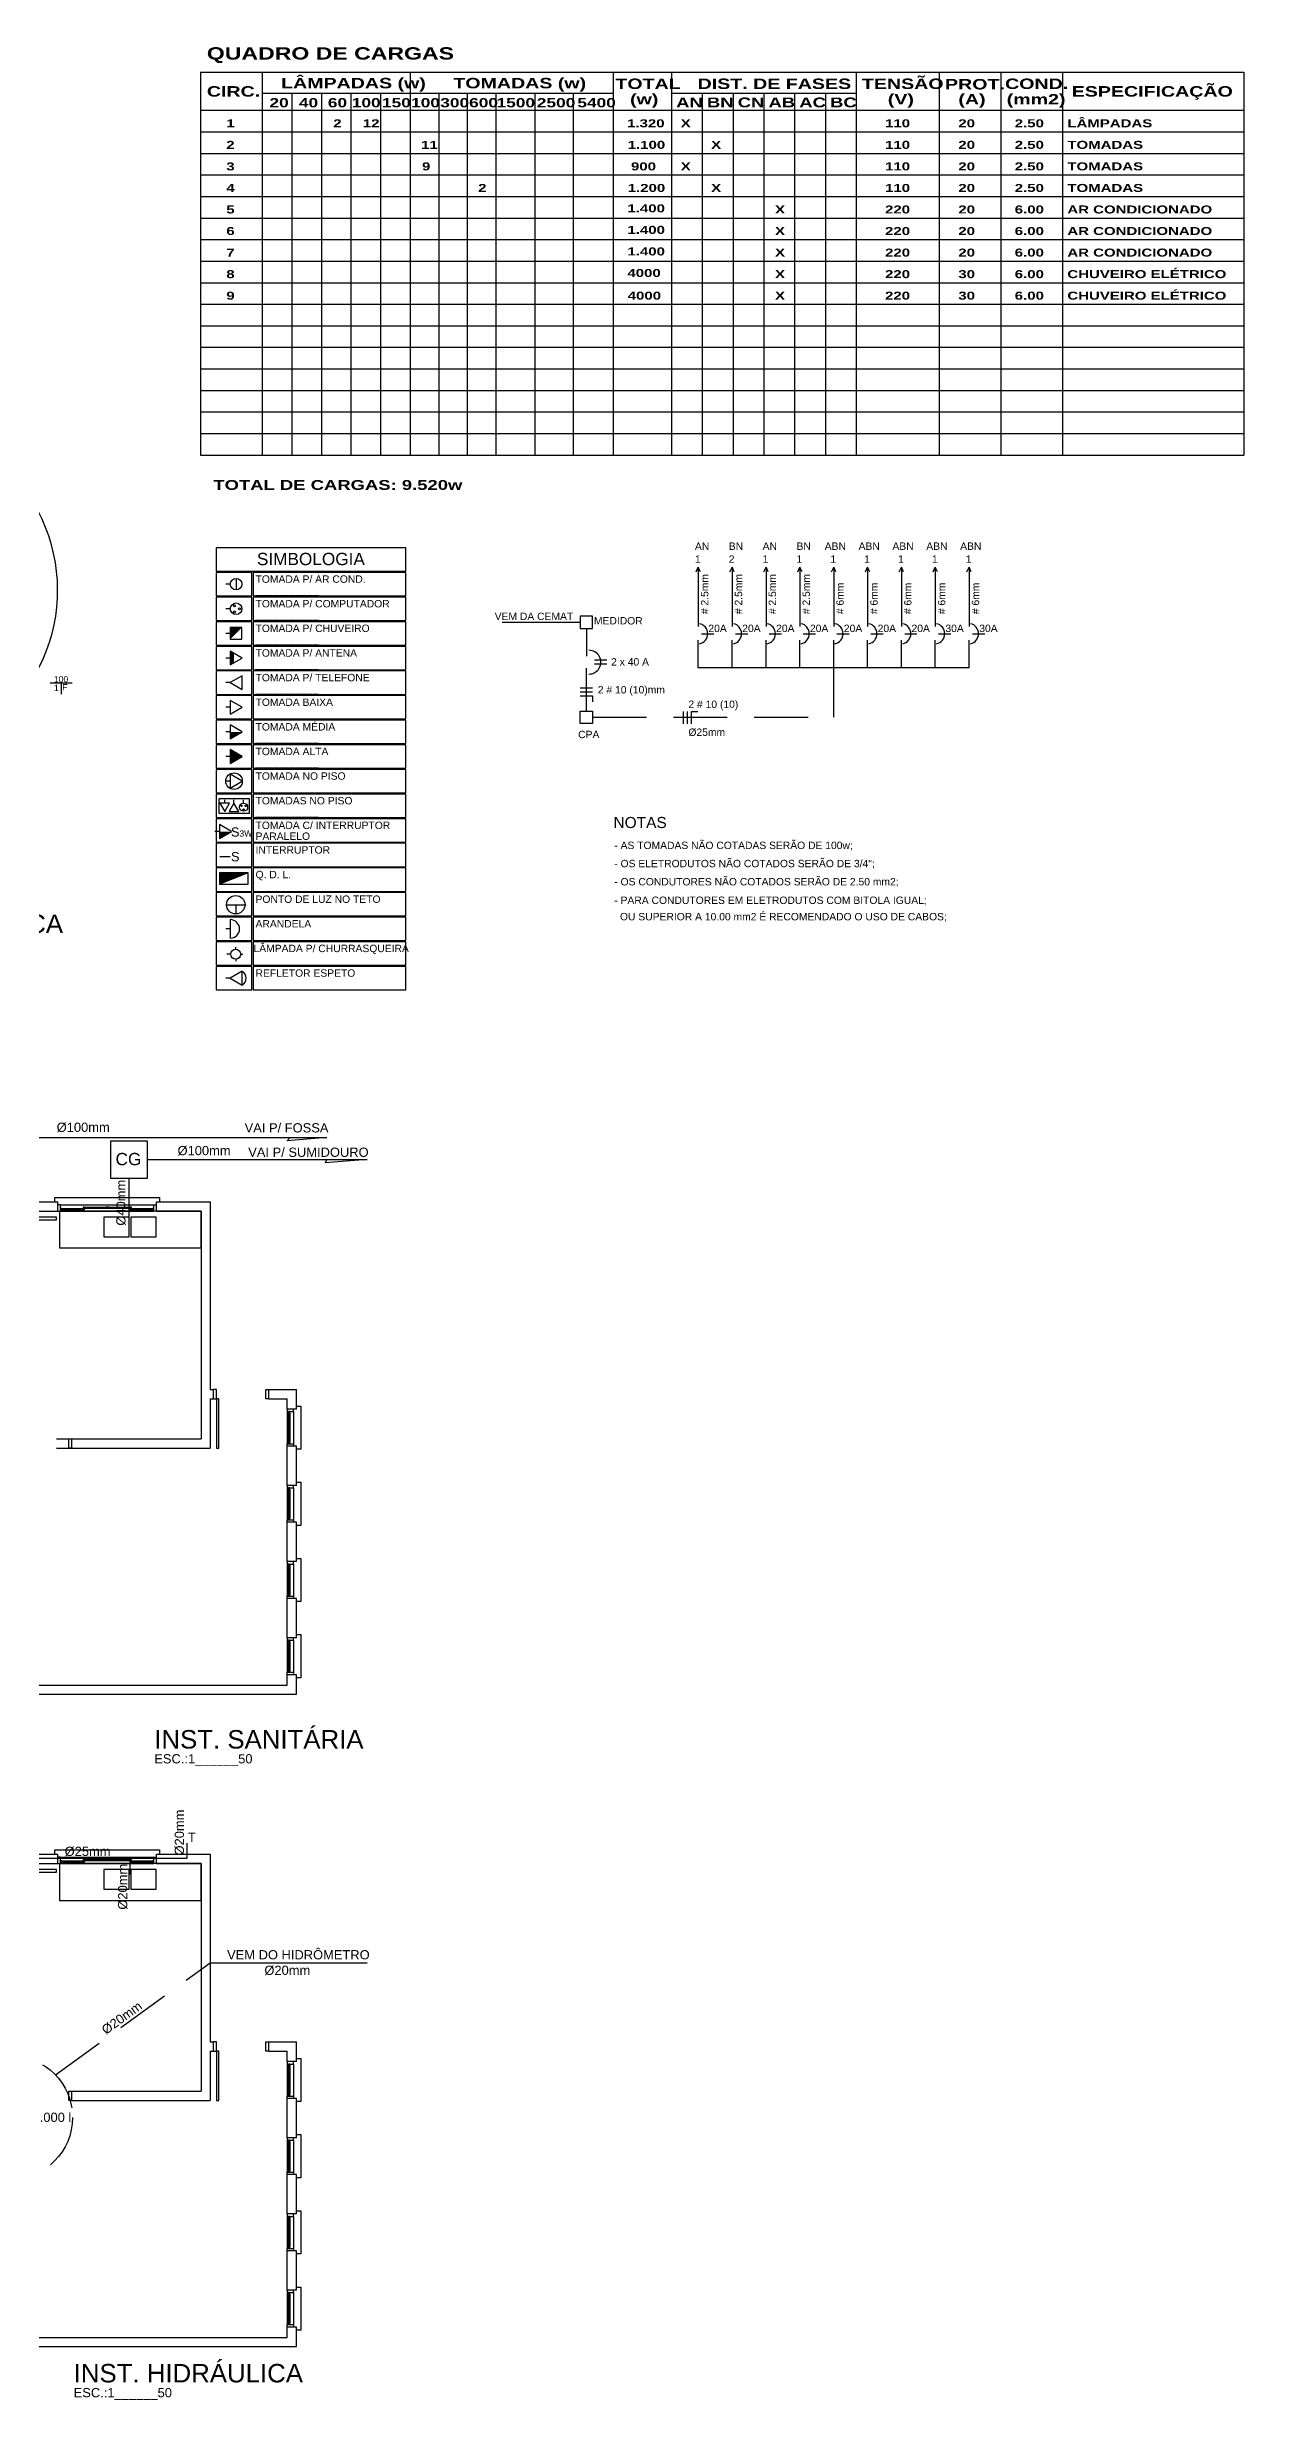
# Model space of a CAD drawing. Extents: x 2473.5 to 2536.7, y 2186.8 to 2225.
# Drawn here: x 2492.31 to 2511.75, y 2186.79 to 2225.01 of the extents above; entities that cross this region are included whole.
import ezdxf

# ---------------------------------------------------------------- set-up
doc = ezdxf.new("R2010")
doc.units = 0
doc.header["$LTSCALE"] = 7
doc.linetypes.add('HIDDEN2', pattern=[0.1875, 0.125, -0.0625])
doc.layers.get('0').update_dxf_attribs({"linetype": 'CONTINUOUS'})
for name, color, linetype in [('CIRC-3', 4, 'CONTINUOUS'), ('ELET', 3, 'CONTINUOUS'), ('ELET-T', 3, 'HIDDEN2'), ('EQUIP', 7, 'CONTINUOUS'), ('EQUIP_I', 13, 'CONTINUOUS'), ('FINO', 8, 'CONTINUOUS'), ('HIDRO', 3, 'CONTINUOUS'), ('HIDRO-PISO', 3, 'HIDDEN2'), ('LINVISTA', 13, 'CONTINUOUS'), ('REG60-100', 7, 'CONTINUOUS')]:
    doc.layers.add(name, color=color, linetype=linetype)
doc.styles.add('REGUA100', font='cityb___.ttf', dxfattribs={"width": 1.4})
doc.styles.add('STYLE5', font='arial.ttf')

# ---------------------------------------------------------------- blocks, each defined once
blk = doc.blocks.new('MCCUB2_2')
at = {"layer": 'EQUIP_I'}
for points in [[(-2, -10), (-43, -10), (-43, -42), (-2, -42)], [(42, -10), (1, -10), (1, -42), (42, -42)]]:
    blk.add_lwpolyline(points, close=True, dxfattribs=at)
blk = doc.blocks.new('EL_ECHUV')
at = {"color": 0, "linetype": 'ByBlock'}
for p, q in [((-1.25, 2.25), (-1.75, 2.25)), ((0, 3.5), (0, 4)), ((0, 1), (0, 0)), ((1.25, 2.25), (1.75, 2.25))]:
    blk.add_line(p, q, dxfattribs=at)
blk.add_circle((0, 2.25), 1.25, dxfattribs=at)
blk = doc.blocks.new('A$C2FAF707B')
at = {"layer": 'ELET', "linetype": 'ByBlock'}
blk.add_line((7.5, 11.2), (0, 11.2), dxfattribs=at)
blk.add_lwpolyline([(27, 0), (27, 22.5), (7.5, 11.2)], close=True, dxfattribs=at)
at = {"layer": 'ELET'}
blk.add_arc((19.6, 11.2), 13.5, 303.3953, 56.6047, dxfattribs=at)
blk = doc.blocks.new('EL_PTLPA')
at = {"color": 0, "linetype": 'ByBlock'}
for p, q in [((-3, 1.5), (3, 1.5)), ((0, 1.5), (0, 0))]:
    blk.add_line(p, q, dxfattribs=at)
blk.add_arc((0, 1.5), 3, 0, 180, dxfattribs=at)
blk = doc.blocks.new('A$C23A16236')
at = {"layer": 'ELET'}
for p, q in [((0, 15), (30, 15)), ((15, 15), (15, 0))]:
    blk.add_line(p, q, dxfattribs=at)
blk.add_circle((15, 15), 15, dxfattribs=at)
blk = doc.blocks.new('A$C2C255BD0')
at = {"layer": 'ELET'}
blk.add_hatch(color=256, dxfattribs=at).paths.add_polyline_path([(46.5, 18.2), (0, 18.2), (0, 0)])
blk.add_line((46.5, 18.2), (0, 0), dxfattribs=at)
blk.add_lwpolyline([(0, 0), (46.5, 0), (46.5, 18.2), (0, 18.2)], close=True, dxfattribs=at)
blk = doc.blocks.new('EL_TOM1')
at = {"color": 0, "linetype": 'ByBlock'}
blk.add_line((0, 1.5), (0, 0), dxfattribs=at)
blk.add_lwpolyline([(-2.25, 1.5), (2.25, 1.5), (0, 5.4)], close=True, dxfattribs=at)
blk = doc.blocks.new('A$C3D2D6094')
at = {"layer": 'ELET', "linetype": 'ByBlock'}
blk.add_line((7.5, 9.4), (0, 9.4), dxfattribs=at)
for centre, radius in [((16.9, 9.4), 9.38), ((14.1, 14.2), 1.55), ((14.1, 4.5), 1.55), ((22.5, 9.4), 1.55)]:
    blk.add_circle(centre, radius, dxfattribs=at)
blk = doc.blocks.new('EL_ETEL')
at = {"color": 0, "linetype": 'ByBlock'}
blk.add_line((0, 1.5), (0, 0), dxfattribs=at)
blk.add_lwpolyline([(2.25, 5.4), (-2.25, 5.4), (0, 1.5)], close=True, dxfattribs=at)
blk = doc.blocks.new('A$C72513A25')
at = {"layer": 'ELET'}
blk.add_lwpolyline([(0, 23.3), (0, 0), (49.6, 0), (49.6, 23.3)], close=True, dxfattribs=at)
for name, p, xscale, yscale, zscale, rotation in [('EL_TOM1', (9.3, 21.6), 3.5, 3.5, 3.5, 180), ('EL_ETEL', (24.4, 21.6), 3.5, 3.5, 3.5, 180), ('A$C3D2D6094', (33.5, 21.6), 0.7, 0.7, 0.7, 270)]:
    blk.add_blockref(name, p, dxfattribs=dict(at, xscale=xscale, yscale=yscale, zscale=zscale, rotation=rotation))
blk = doc.blocks.new('EL_TOM3')
at = {"color": 0, "linetype": 'ByBlock'}
blk.add_line((0, 1.5), (0, 0), dxfattribs=at)
blk.add_lwpolyline([(-2.25, 1.5), (2.25, 1.5), (0, 5.4)], close=True, dxfattribs=at)
blk.add_solid([(0, 5.4), (-2.25, 1.5), (2.25, 1.5)], dxfattribs=at)
blk = doc.blocks.new('EL_ETV')
at = {"color": 0, "linetype": 'ByBlock'}
blk.add_line((0, 1.5), (0, 0), dxfattribs=at)
blk.add_lwpolyline([(-2.25, 1.5), (2.25, 1.5), (0, 5.4)], close=True, dxfattribs=at)
blk.add_solid([(-2.25, 1.5), (-1.55, 2.71), (2.25, 1.5), (1.55, 2.71)], dxfattribs=at)
blk = doc.blocks.new('EL_EPORT')
at = {"color": 0, "linetype": 'ByBlock'}
for p, q in [((1.25, 3.5), (-1.25, 3.5)), ((-1.25, 3.5), (-1.25, 1)), ((-1.25, 1), (1.25, 1)), ((0, 1), (0, 0)), ((1.25, 1), (1.25, 3.5))]:
    blk.add_line(p, q, dxfattribs=at)
blk.add_solid([(-1.25, 3.5), (-1.25, 1), (1.25, 1)], dxfattribs=at)
blk = doc.blocks.new('EL_INT2S')
at = {"color": 0, "linetype": 'ByBlock'}
for p, q in [((-1.25, 2.25), (1.25, 2.25)), ((0, 1), (0, 0))]:
    blk.add_line(p, q, dxfattribs=at)
blk.add_circle((0, 2.25), 1.25, dxfattribs=at)
blk = doc.blocks.new('EL_TOM2')
at = {"color": 0, "linetype": 'ByBlock'}
blk.add_line((0, 1.5), (0, 0), dxfattribs=at)
blk.add_lwpolyline([(-2.25, 1.5), (2.25, 1.5), (0, 5.4)], close=True, dxfattribs=at)
blk.add_solid([(0, 5.4), (0, 1.5), (2.25, 1.5)], dxfattribs=at)
blk = doc.blocks.new('A$C263B484D')
at = {"layer": 'ELET'}
blk.add_circle((13.5, 13.5), 13.5, dxfattribs=at)
at = {"layer": 'ELET', "xscale": 5, "yscale": 5, "zscale": 5, "rotation": 270}
blk.add_blockref('EL_TOM1', (0, 13.5), dxfattribs=at)

msp = doc.modelspace()

# ---------------------------------------------------------------- linework, layer by layer
at = {"layer": 'CIRC-3'}
for p, q in [((2502.93877, 2215.48042), (2503.13877, 2215.48042)), ((2503.48877, 2215.48042), (2503.68877, 2215.48042)), ((2504.03877, 2215.48042), (2504.23877, 2215.48042)), ((2504.58877, 2215.48042), (2504.78877, 2215.48042)), ((2505.13877, 2215.48042), (2505.33877, 2215.48042)), ((2505.68877, 2215.48042), (2505.88877, 2215.48042)), ((2506.23877, 2215.48042), (2506.43877, 2215.48042)), ((2506.78877, 2215.48042), (2506.98877, 2215.48042)), ((2507.33877, 2215.48042), (2507.53877, 2215.48042)), ((2501.20049, 2215.05741), (2501.40049, 2215.05741)), ((2501.20049, 2214.99165), (2501.40049, 2214.99165)), ((2500.96822, 2214.60343), (2501.16822, 2214.60343)), ((2500.96822, 2214.53768), (2501.16822, 2214.53768)), ((2502.6449, 2214.01965), (2502.6449, 2214.21965)), ((2502.71066, 2214.01965), (2502.71066, 2214.21965))]:
    msp.add_line(p, q, dxfattribs=at)
for points in [[(2500.96822, 2214.47192), (2501.16822, 2214.47192), (2501.16822, 2214.37192)], [(2502.77642, 2214.01965), (2502.77642, 2214.21965), (2502.87642, 2214.21965)]]:
    msp.add_lwpolyline(points, dxfattribs=at)
at = {"layer": 'ELET'}
for p, q in [((2502.88603, 2216.56095), (2502.88603, 2215.59992)), ((2503.43603, 2216.56095), (2503.43603, 2215.59992)), ((2503.98603, 2216.56095), (2503.98603, 2215.59992)), ((2504.53603, 2216.56095), (2504.53603, 2215.59992)), ((2505.08603, 2216.56095), (2505.08603, 2215.59992)), ((2505.63603, 2216.56095), (2505.63603, 2215.59992)), ((2506.18603, 2216.56095), (2506.18603, 2215.59992)), ((2506.73603, 2216.56095), (2506.73603, 2215.59992)), ((2507.28603, 2216.56095), (2507.28603, 2215.59992)), ((2500.96822, 2215.66565), (2499.70001, 2215.66565)), ((2501.06822, 2215.56565), (2501.06822, 2215.11565)), ((2502.88603, 2214.92807), (2502.88603, 2215.37807)), ((2503.43603, 2214.92807), (2503.43603, 2215.37807)), ((2503.98603, 2214.92807), (2503.98603, 2215.37807)), ((2504.53603, 2214.92807), (2504.53603, 2215.37807)), ((2505.08603, 2214.92807), (2505.08603, 2215.37807)), ((2505.63603, 2214.92807), (2505.63603, 2215.37807)), ((2506.18603, 2214.92807), (2506.18603, 2215.37807)), ((2506.73603, 2214.92807), (2506.73603, 2215.37807)), ((2507.28603, 2214.92807), (2507.28603, 2215.37807)), ((2492.35475, 2214.68069), (2492.71475, 2214.68069)), ((2492.53475, 2214.68069), (2492.53475, 2214.50069)), ((2501.06822, 2214.2249), (2501.06822, 2214.92083)), ((2507.28603, 2214.92807), (2502.88603, 2214.92807)), ((2495.2796, 2211.85738), (2495.11104, 2211.85738))]:
    msp.add_line(p, q, dxfattribs=at)
for points in [[(2502.85087, 2216.48512), (2502.88603, 2216.56095)], [(2502.92119, 2216.48512), (2502.88603, 2216.56095)], [(2503.40087, 2216.48512), (2503.43603, 2216.56095)], [(2503.47119, 2216.48512), (2503.43603, 2216.56095)], [(2503.95087, 2216.48512), (2503.98603, 2216.56095)], [(2504.02119, 2216.48512), (2503.98603, 2216.56095)], [(2504.50087, 2216.48512), (2504.53603, 2216.56095)], [(2504.57119, 2216.48512), (2504.53603, 2216.56095)], [(2505.05087, 2216.48512), (2505.08603, 2216.56095)], [(2505.12119, 2216.48512), (2505.08603, 2216.56095)], [(2505.60087, 2216.48512), (2505.63603, 2216.56095)], [(2505.67119, 2216.48512), (2505.63603, 2216.56095)], [(2506.15087, 2216.48512), (2506.18603, 2216.56095)], [(2506.22119, 2216.48512), (2506.18603, 2216.56095)], [(2506.70087, 2216.48512), (2506.73603, 2216.56095)], [(2506.77119, 2216.48512), (2506.73603, 2216.56095)], [(2507.25087, 2216.48512), (2507.28603, 2216.56095)], [(2507.32119, 2216.48512), (2507.28603, 2216.56095)]]:
    msp.add_lwpolyline(points, dxfattribs=at)
for points in [[(2500.96822, 2215.56565), (2501.16822, 2215.56565), (2501.16822, 2215.76565), (2500.96822, 2215.76565)], [(2500.96822, 2214.2249), (2501.16822, 2214.2249), (2501.16822, 2214.0249), (2500.96822, 2214.0249)]]:
    msp.add_lwpolyline(points, close=True, dxfattribs=at)
for centre, radius, start, end in [((2489.7124, 2216.18753), 2.76626, 327.047699, 63.96542), ((2502.87152, 2215.48042), 0.16725, 282.080175, 77.919825), ((2503.42152, 2215.48042), 0.16725, 282.080175, 77.919825), ((2503.97152, 2215.48042), 0.16725, 282.080175, 77.919825), ((2504.52152, 2215.48042), 0.16725, 282.080175, 77.919825), ((2505.07152, 2215.48042), 0.16725, 282.080175, 77.919825), ((2505.62152, 2215.48042), 0.16725, 282.080175, 77.919825), ((2506.17152, 2215.48042), 0.16725, 282.080175, 77.919825), ((2506.72152, 2215.48042), 0.16725, 282.080175, 77.919825), ((2507.27152, 2215.48042), 0.16725, 282.080175, 77.919825), ((2501.11085, 2215.01824), 0.19275, 269.666397, 90.333603)]:
    msp.add_arc(centre, radius, start, end, dxfattribs=at)
at = {"layer": 'ELET-T'}
for p, q in [((2505.08603, 2214.1249), (2505.08603, 2214.92807)), ((2501.16822, 2214.1249), (2505.08603, 2214.1249))]:
    msp.add_line(p, q, dxfattribs=at)
at = {"layer": 'EQUIP'}
for points in [[(2492.50894, 2205.50221), (2494.80894, 2205.50221), (2494.80894, 2206.10221), (2492.50894, 2206.10221)], [(2492.50894, 2194.90506), (2494.80894, 2194.90506), (2494.80894, 2195.50506), (2492.50894, 2195.50506)]]:
    msp.add_lwpolyline(points, close=True, dxfattribs=at)
at = {"layer": 'FINO'}
for p, q in [((2491.60894, 2206.25221), (2492.48394, 2206.25221)), ((2492.48394, 2206.10221), (2492.48394, 2206.25221)), ((2492.52394, 2206.20221), (2494.04394, 2206.20221)), ((2492.91644, 2206.16721), (2493.25894, 2206.16721)), ((2493.30894, 2206.16721), (2493.65144, 2206.16721)), ((2494.08394, 2206.25221), (2494.95894, 2206.25221)), ((2494.08394, 2206.10221), (2494.08394, 2206.25221)), ((2494.95894, 2206.25221), (2494.95894, 2203.20221)), ((2491.75894, 2206.10221), (2492.48394, 2206.10221)), ((2492.52394, 2206.10221), (2494.04394, 2206.10221)), ((2492.54894, 2206.14221), (2492.89144, 2206.14221)), ((2492.54894, 2206.12221), (2492.89144, 2206.12221)), ((2492.91644, 2206.14721), (2493.25894, 2206.14721)), ((2493.30894, 2206.14721), (2493.65144, 2206.14721)), ((2493.67644, 2206.14221), (2494.01894, 2206.14221)), ((2493.67644, 2206.12221), (2494.01894, 2206.12221)), ((2494.08394, 2206.10221), (2494.80894, 2206.10221)), ((2494.80894, 2206.10221), (2494.80894, 2202.40221)), ((2494.95894, 2203.20221), (2495.00894, 2203.20221)), ((2495.00894, 2203.05221), (2495.00894, 2203.20221)), ((2495.90894, 2203.20221), (2496.35894, 2203.20221)), ((2495.90894, 2203.05221), (2495.90894, 2203.20221)), ((2496.35894, 2202.88346), (2496.35894, 2203.20221)), ((2494.95894, 2203.05221), (2495.00894, 2203.05221)), ((2494.95894, 2203.05221), (2494.95894, 2202.25221)), ((2495.90894, 2203.05221), (2496.20894, 2203.05221)), ((2496.20894, 2202.88346), (2496.20894, 2203.05221)), ((2496.35894, 2202.88346), (2496.20894, 2202.88346)), ((2496.20894, 2202.84346), (2496.20894, 2202.32346)), ((2496.22894, 2202.81846), (2496.22894, 2202.34846)), ((2496.22894, 2202.81846), (2496.22894, 2202.34846)), ((2496.24894, 2202.81846), (2496.24894, 2202.34846)), ((2496.24894, 2202.81846), (2496.24894, 2202.34846)), ((2496.30894, 2202.84346), (2496.30894, 2202.32346)), ((2492.45894, 2202.40221), (2494.80894, 2202.40221)), ((2492.70894, 2202.25221), (2492.70894, 2202.40221)), ((2492.45894, 2202.25221), (2494.95894, 2202.25221)), ((2496.20894, 2201.64596), (2496.20894, 2202.28346)), ((2496.35894, 2202.28346), (2496.20894, 2202.28346)), ((2496.35894, 2201.64596), (2496.35894, 2202.28346)), ((2496.35894, 2201.64596), (2496.20894, 2201.64596)), ((2496.20894, 2201.60596), (2496.20894, 2201.08596)), ((2496.22894, 2201.58096), (2496.22894, 2201.11096)), ((2496.22894, 2201.58096), (2496.22894, 2201.11096)), ((2496.24894, 2201.58096), (2496.24894, 2201.11096)), ((2496.24894, 2201.58096), (2496.24894, 2201.11096)), ((2496.30894, 2201.60596), (2496.30894, 2201.08596)), ((2496.20894, 2200.40846), (2496.20894, 2201.04596)), ((2496.35894, 2201.04596), (2496.20894, 2201.04596)), ((2496.35894, 2200.40846), (2496.35894, 2201.04596)), ((2496.35894, 2200.40846), (2496.20894, 2200.40846)), ((2496.20894, 2200.36846), (2496.20894, 2199.84846)), ((2496.22894, 2200.34346), (2496.22894, 2199.87346)), ((2496.22894, 2200.34346), (2496.22894, 2199.87346)), ((2496.24894, 2200.34346), (2496.24894, 2199.87346)), ((2496.24894, 2200.34346), (2496.24894, 2199.87346)), ((2496.30894, 2200.36846), (2496.30894, 2199.84846)), ((2496.20894, 2199.17096), (2496.20894, 2199.80846)), ((2496.35894, 2199.80846), (2496.20894, 2199.80846)), ((2496.35894, 2199.17096), (2496.35894, 2199.80846)), ((2496.35894, 2199.17096), (2496.20894, 2199.17096)), ((2496.20894, 2199.13096), (2496.20894, 2198.61096)), ((2496.22894, 2199.10596), (2496.22894, 2198.63596)), ((2496.22894, 2199.10596), (2496.22894, 2198.63596)), ((2496.24894, 2199.10596), (2496.24894, 2198.63596)), ((2496.24894, 2199.10596), (2496.24894, 2198.63596)), ((2496.30894, 2199.13096), (2496.30894, 2198.61096)), ((2496.20894, 2198.40221), (2496.20894, 2198.57096)), ((2496.35894, 2198.57096), (2496.20894, 2198.57096)), ((2496.35894, 2198.25221), (2496.35894, 2198.57096)), ((2490.90894, 2198.25221), (2496.35894, 2198.25221)), ((2491.75894, 2198.40221), (2496.20894, 2198.40221)), ((2491.60894, 2195.65506), (2492.48394, 2195.65506)), ((2491.75894, 2195.50506), (2492.48394, 2195.50506)), ((2492.48394, 2195.50506), (2492.48394, 2195.65506)), ((2492.52394, 2195.60506), (2494.04394, 2195.60506)), ((2492.52394, 2195.50506), (2494.04394, 2195.50506)), ((2492.54894, 2195.54506), (2492.89144, 2195.54506)), ((2492.54894, 2195.52506), (2492.89144, 2195.52506)), ((2492.91644, 2195.57006), (2493.25894, 2195.57006)), ((2492.91644, 2195.55006), (2493.25894, 2195.55006)), ((2493.30894, 2195.57006), (2493.65144, 2195.57006)), ((2493.30894, 2195.55006), (2493.65144, 2195.55006)), ((2493.67644, 2195.54506), (2494.01894, 2195.54506)), ((2493.67644, 2195.52506), (2494.01894, 2195.52506)), ((2494.08394, 2195.50506), (2494.08394, 2195.65506)), ((2494.08394, 2195.65506), (2494.95894, 2195.65506)), ((2494.08394, 2195.50506), (2494.80894, 2195.50506)), ((2494.80894, 2195.50506), (2494.80894, 2191.80506)), ((2494.95894, 2195.65506), (2494.95894, 2192.60506)), ((2494.95894, 2192.60506), (2495.00894, 2192.60506)), ((2494.95894, 2192.45506), (2494.95894, 2191.65506)), ((2494.95894, 2192.45506), (2495.00894, 2192.45506)), ((2495.00894, 2192.45506), (2495.00894, 2192.60506)), ((2495.90894, 2192.45506), (2495.90894, 2192.60506)), ((2495.90894, 2192.60506), (2496.35894, 2192.60506)), ((2495.90894, 2192.45506), (2496.20894, 2192.45506)), ((2496.20894, 2192.28631), (2496.20894, 2192.45506)), ((2496.35894, 2192.28631), (2496.35894, 2192.60506)), ((2496.35894, 2192.28631), (2496.20894, 2192.28631)), ((2496.20894, 2192.24631), (2496.20894, 2191.72631)), ((2496.22894, 2192.22131), (2496.22894, 2191.75131)), ((2496.22894, 2192.22131), (2496.22894, 2191.75131)), ((2496.24894, 2192.22131), (2496.24894, 2191.75131)), ((2496.24894, 2192.22131), (2496.24894, 2191.75131)), ((2496.30894, 2192.24631), (2496.30894, 2191.72631)), ((2492.70894, 2191.65506), (2492.70894, 2191.80506)), ((2492.70894, 2191.80506), (2494.80894, 2191.80506)), ((2492.70894, 2191.65506), (2494.95894, 2191.65506)), ((2496.35894, 2191.68631), (2496.20894, 2191.68631)), ((2496.20894, 2191.04881), (2496.20894, 2191.68631)), ((2496.35894, 2191.04881), (2496.35894, 2191.68631)), ((2496.35894, 2191.04881), (2496.20894, 2191.04881)), ((2496.20894, 2191.00881), (2496.20894, 2190.48881)), ((2496.22894, 2190.98381), (2496.22894, 2190.51381)), ((2496.22894, 2190.98381), (2496.22894, 2190.51381)), ((2496.24894, 2190.98381), (2496.24894, 2190.51381)), ((2496.24894, 2190.98381), (2496.24894, 2190.51381)), ((2496.30894, 2191.00881), (2496.30894, 2190.48881)), ((2496.35894, 2190.44881), (2496.20894, 2190.44881)), ((2496.20894, 2189.81131), (2496.20894, 2190.44881)), ((2496.35894, 2189.81131), (2496.35894, 2190.44881)), ((2496.35894, 2189.81131), (2496.20894, 2189.81131)), ((2496.20894, 2189.77131), (2496.20894, 2189.25131)), ((2496.22894, 2189.74631), (2496.22894, 2189.27631)), ((2496.22894, 2189.74631), (2496.22894, 2189.27631)), ((2496.24894, 2189.74631), (2496.24894, 2189.27631)), ((2496.24894, 2189.74631), (2496.24894, 2189.27631)), ((2496.30894, 2189.77131), (2496.30894, 2189.25131)), ((2496.35894, 2189.21131), (2496.20894, 2189.21131)), ((2496.20894, 2188.57381), (2496.20894, 2189.21131)), ((2496.35894, 2188.57381), (2496.35894, 2189.21131)), ((2496.35894, 2188.57381), (2496.20894, 2188.57381)), ((2496.20894, 2188.53381), (2496.20894, 2188.01381)), ((2496.22894, 2188.50881), (2496.22894, 2188.03881)), ((2496.22894, 2188.50881), (2496.22894, 2188.03881)), ((2496.24894, 2188.50881), (2496.24894, 2188.03881)), ((2496.24894, 2188.50881), (2496.24894, 2188.03881)), ((2496.30894, 2188.53381), (2496.30894, 2188.01381)), ((2496.35894, 2187.97381), (2496.20894, 2187.97381)), ((2496.20894, 2187.80506), (2496.20894, 2187.97381)), ((2496.35894, 2187.65506), (2496.35894, 2187.97381)), ((2490.90894, 2187.65506), (2496.35894, 2187.65506)), ((2491.75894, 2187.80506), (2496.20894, 2187.80506))]:
    msp.add_line(p, q, dxfattribs=at)
for points in [[(2492.43394, 2206.25221), (2492.43394, 2206.32221), (2494.13394, 2206.32221), (2494.13394, 2206.25221)], [(2492.48394, 2206.10221), (2492.52394, 2206.10221), (2492.52394, 2206.20221), (2492.48394, 2206.20221)], [(2494.08394, 2206.10221), (2494.04394, 2206.10221), (2494.04394, 2206.20221), (2494.08394, 2206.20221)], [(2495.00894, 2203.05221), (2495.05894, 2203.05221), (2495.05894, 2203.20221), (2495.00894, 2203.20221)], [(2495.90894, 2203.05221), (2495.85894, 2203.05221), (2495.85894, 2203.20221), (2495.90894, 2203.20221)], [(2496.20894, 2202.88346), (2496.20894, 2202.84346), (2496.30894, 2202.84346), (2496.30894, 2202.88346)], [(2496.35894, 2202.93346), (2496.42894, 2202.93346), (2496.42894, 2202.23346), (2496.35894, 2202.23346)], [(2492.70894, 2202.25221), (2492.65894, 2202.25221), (2492.65894, 2202.40221), (2492.70894, 2202.40221)], [(2496.20894, 2202.28346), (2496.20894, 2202.32346), (2496.30894, 2202.32346), (2496.30894, 2202.28346)], [(2496.20894, 2201.64596), (2496.20894, 2201.60596), (2496.30894, 2201.60596), (2496.30894, 2201.64596)], [(2496.35894, 2201.69596), (2496.42894, 2201.69596), (2496.42894, 2200.99596), (2496.35894, 2200.99596)], [(2496.20894, 2201.04596), (2496.20894, 2201.08596), (2496.30894, 2201.08596), (2496.30894, 2201.04596)], [(2496.35894, 2200.45846), (2496.42894, 2200.45846), (2496.42894, 2199.75846), (2496.35894, 2199.75846)], [(2496.20894, 2200.40846), (2496.20894, 2200.36846), (2496.30894, 2200.36846), (2496.30894, 2200.40846)], [(2496.20894, 2199.80846), (2496.20894, 2199.84846), (2496.30894, 2199.84846), (2496.30894, 2199.80846)], [(2496.20894, 2199.17096), (2496.20894, 2199.13096), (2496.30894, 2199.13096), (2496.30894, 2199.17096)], [(2496.35894, 2199.22096), (2496.42894, 2199.22096), (2496.42894, 2198.52096), (2496.35894, 2198.52096)], [(2496.20894, 2198.57096), (2496.20894, 2198.61096), (2496.30894, 2198.61096), (2496.30894, 2198.57096)], [(2492.43394, 2195.65506), (2492.43394, 2195.72506), (2494.13394, 2195.72506), (2494.13394, 2195.65506)], [(2492.48394, 2195.50506), (2492.52394, 2195.50506), (2492.52394, 2195.60506), (2492.48394, 2195.60506)], [(2494.08394, 2195.50506), (2494.04394, 2195.50506), (2494.04394, 2195.60506), (2494.08394, 2195.60506)], [(2495.00894, 2192.45506), (2495.05894, 2192.45506), (2495.05894, 2192.60506), (2495.00894, 2192.60506)], [(2495.90894, 2192.45506), (2495.85894, 2192.45506), (2495.85894, 2192.60506), (2495.90894, 2192.60506)], [(2496.20894, 2192.28631), (2496.20894, 2192.24631), (2496.30894, 2192.24631), (2496.30894, 2192.28631)], [(2496.35894, 2192.33631), (2496.42894, 2192.33631), (2496.42894, 2191.63631), (2496.35894, 2191.63631)], [(2492.70894, 2191.65506), (2492.65894, 2191.65506), (2492.65894, 2191.80506), (2492.70894, 2191.80506)], [(2496.20894, 2191.68631), (2496.20894, 2191.72631), (2496.30894, 2191.72631), (2496.30894, 2191.68631)], [(2496.20894, 2191.04881), (2496.20894, 2191.00881), (2496.30894, 2191.00881), (2496.30894, 2191.04881)], [(2496.35894, 2191.09881), (2496.42894, 2191.09881), (2496.42894, 2190.39881), (2496.35894, 2190.39881)], [(2496.20894, 2190.44881), (2496.20894, 2190.48881), (2496.30894, 2190.48881), (2496.30894, 2190.44881)], [(2496.20894, 2189.81131), (2496.20894, 2189.77131), (2496.30894, 2189.77131), (2496.30894, 2189.81131)], [(2496.35894, 2189.86131), (2496.42894, 2189.86131), (2496.42894, 2189.16131), (2496.35894, 2189.16131)], [(2496.20894, 2189.21131), (2496.20894, 2189.25131), (2496.30894, 2189.25131), (2496.30894, 2189.21131)], [(2496.35894, 2188.62381), (2496.42894, 2188.62381), (2496.42894, 2187.92381), (2496.35894, 2187.92381)], [(2496.20894, 2188.57381), (2496.20894, 2188.53381), (2496.30894, 2188.53381), (2496.30894, 2188.57381)], [(2496.20894, 2187.97381), (2496.20894, 2188.01381), (2496.30894, 2188.01381), (2496.30894, 2187.97381)]]:
    msp.add_lwpolyline(points, dxfattribs=at)
for points in [[(2492.89144, 2206.14721), (2492.91644, 2206.14721), (2492.91644, 2206.16721), (2492.89144, 2206.16721)], [(2493.28394, 2206.16721), (2493.25894, 2206.16721), (2493.25894, 2206.14721), (2493.28394, 2206.14721)], [(2493.28394, 2206.14721), (2493.30894, 2206.14721), (2493.30894, 2206.16721), (2493.28394, 2206.16721)], [(2493.67644, 2206.16721), (2493.65144, 2206.16721), (2493.65144, 2206.14721), (2493.67644, 2206.14721)], [(2492.45894, 2206.00221), (2491.75894, 2206.00221), (2491.75894, 2205.96221), (2492.45894, 2205.96221)], [(2492.52394, 2206.12221), (2492.54894, 2206.12221), (2492.54894, 2206.14221), (2492.52394, 2206.14221)], [(2492.91644, 2206.14221), (2492.89144, 2206.14221), (2492.89144, 2206.12221), (2492.91644, 2206.12221)], [(2493.65144, 2206.12221), (2493.67644, 2206.12221), (2493.67644, 2206.14221), (2493.65144, 2206.14221)], [(2494.04394, 2206.14221), (2494.01894, 2206.14221), (2494.01894, 2206.12221), (2494.04394, 2206.12221)], [(2495.05894, 2203.05221), (2495.05894, 2202.25221), (2495.09894, 2202.25221), (2495.09894, 2203.05221)], [(2496.22894, 2202.84346), (2496.22894, 2202.81846), (2496.24894, 2202.81846), (2496.24894, 2202.84346)], [(2496.22894, 2202.84346), (2496.22894, 2202.81846), (2496.24894, 2202.81846), (2496.24894, 2202.84346)], [(2496.24894, 2202.32346), (2496.24894, 2202.34846), (2496.22894, 2202.34846), (2496.22894, 2202.32346)], [(2496.24894, 2202.32346), (2496.24894, 2202.34846), (2496.22894, 2202.34846), (2496.22894, 2202.32346)], [(2496.22894, 2201.60596), (2496.22894, 2201.58096), (2496.24894, 2201.58096), (2496.24894, 2201.60596)], [(2496.22894, 2201.60596), (2496.22894, 2201.58096), (2496.24894, 2201.58096), (2496.24894, 2201.60596)], [(2496.24894, 2201.08596), (2496.24894, 2201.11096), (2496.22894, 2201.11096), (2496.22894, 2201.08596)], [(2496.24894, 2201.08596), (2496.24894, 2201.11096), (2496.22894, 2201.11096), (2496.22894, 2201.08596)], [(2496.22894, 2200.36846), (2496.22894, 2200.34346), (2496.24894, 2200.34346), (2496.24894, 2200.36846)], [(2496.22894, 2200.36846), (2496.22894, 2200.34346), (2496.24894, 2200.34346), (2496.24894, 2200.36846)], [(2496.24894, 2199.84846), (2496.24894, 2199.87346), (2496.22894, 2199.87346), (2496.22894, 2199.84846)], [(2496.24894, 2199.84846), (2496.24894, 2199.87346), (2496.22894, 2199.87346), (2496.22894, 2199.84846)], [(2496.22894, 2199.13096), (2496.22894, 2199.10596), (2496.24894, 2199.10596), (2496.24894, 2199.13096)], [(2496.22894, 2199.13096), (2496.22894, 2199.10596), (2496.24894, 2199.10596), (2496.24894, 2199.13096)], [(2496.24894, 2198.61096), (2496.24894, 2198.63596), (2496.22894, 2198.63596), (2496.22894, 2198.61096)], [(2496.24894, 2198.61096), (2496.24894, 2198.63596), (2496.22894, 2198.63596), (2496.22894, 2198.61096)], [(2492.52394, 2195.52506), (2492.54894, 2195.52506), (2492.54894, 2195.54506), (2492.52394, 2195.54506)], [(2492.89144, 2195.55006), (2492.91644, 2195.55006), (2492.91644, 2195.57006), (2492.89144, 2195.57006)], [(2492.91644, 2195.54506), (2492.89144, 2195.54506), (2492.89144, 2195.52506), (2492.91644, 2195.52506)], [(2493.28394, 2195.57006), (2493.25894, 2195.57006), (2493.25894, 2195.55006), (2493.28394, 2195.55006)], [(2493.28394, 2195.55006), (2493.30894, 2195.55006), (2493.30894, 2195.57006), (2493.28394, 2195.57006)], [(2493.67644, 2195.57006), (2493.65144, 2195.57006), (2493.65144, 2195.55006), (2493.67644, 2195.55006)], [(2493.65144, 2195.52506), (2493.67644, 2195.52506), (2493.67644, 2195.54506), (2493.65144, 2195.54506)], [(2494.04394, 2195.54506), (2494.01894, 2195.54506), (2494.01894, 2195.52506), (2494.04394, 2195.52506)], [(2492.45894, 2195.40506), (2491.75894, 2195.40506), (2491.75894, 2195.36506), (2492.45894, 2195.36506)], [(2495.05894, 2192.45506), (2495.05894, 2191.65506), (2495.09894, 2191.65506), (2495.09894, 2192.45506)], [(2496.22894, 2192.24631), (2496.22894, 2192.22131), (2496.24894, 2192.22131), (2496.24894, 2192.24631)], [(2496.22894, 2192.24631), (2496.22894, 2192.22131), (2496.24894, 2192.22131), (2496.24894, 2192.24631)], [(2496.24894, 2191.72631), (2496.24894, 2191.75131), (2496.22894, 2191.75131), (2496.22894, 2191.72631)], [(2496.24894, 2191.72631), (2496.24894, 2191.75131), (2496.22894, 2191.75131), (2496.22894, 2191.72631)], [(2496.22894, 2191.00881), (2496.22894, 2190.98381), (2496.24894, 2190.98381), (2496.24894, 2191.00881)], [(2496.22894, 2191.00881), (2496.22894, 2190.98381), (2496.24894, 2190.98381), (2496.24894, 2191.00881)], [(2496.24894, 2190.48881), (2496.24894, 2190.51381), (2496.22894, 2190.51381), (2496.22894, 2190.48881)], [(2496.24894, 2190.48881), (2496.24894, 2190.51381), (2496.22894, 2190.51381), (2496.22894, 2190.48881)], [(2496.22894, 2189.77131), (2496.22894, 2189.74631), (2496.24894, 2189.74631), (2496.24894, 2189.77131)], [(2496.22894, 2189.77131), (2496.22894, 2189.74631), (2496.24894, 2189.74631), (2496.24894, 2189.77131)], [(2496.24894, 2189.25131), (2496.24894, 2189.27631), (2496.22894, 2189.27631), (2496.22894, 2189.25131)], [(2496.24894, 2189.25131), (2496.24894, 2189.27631), (2496.22894, 2189.27631), (2496.22894, 2189.25131)], [(2496.22894, 2188.53381), (2496.22894, 2188.50881), (2496.24894, 2188.50881), (2496.24894, 2188.53381)], [(2496.22894, 2188.53381), (2496.22894, 2188.50881), (2496.24894, 2188.50881), (2496.24894, 2188.53381)], [(2496.24894, 2188.01381), (2496.24894, 2188.03881), (2496.22894, 2188.03881), (2496.22894, 2188.01381)], [(2496.24894, 2188.01381), (2496.24894, 2188.03881), (2496.22894, 2188.03881), (2496.22894, 2188.01381)]]:
    msp.add_lwpolyline(points, close=True, dxfattribs=at)
at = {"layer": 'HIDRO'}
for p, q in [((2490.67124, 2207.29758), (2496.85089, 2207.29758)), ((2493.93681, 2206.93746), (2497.50485, 2206.93746)), ((2496.20473, 2207.24448), (2496.25827, 2207.29796)), ((2496.85089, 2207.29758), (2496.20473, 2207.24448)), ((2496.83032, 2206.88602), (2496.85173, 2206.93951)), ((2497.50485, 2206.93746), (2496.83032, 2206.88602)), ((2493.63681, 2206.63746), (2493.63681, 2205.96492)), ((2492.07431, 2195.58886), (2494.58367, 2195.58886)), ((2493.65203, 2195.58886), (2493.65203, 2195.32674)), ((2494.58367, 2195.58886), (2494.58367, 2195.83381)), ((2494.95894, 2193.89166), (2497.50585, 2193.89166))]:
    msp.add_line(p, q, dxfattribs=at)
msp.add_lwpolyline([(2493.33681, 2206.63746), (2493.93681, 2206.63746), (2493.93681, 2207.23746), (2493.33681, 2207.23746)], close=True, dxfattribs=at)
at = {"layer": 'HIDRO-PISO'}
msp.add_line((2492.44185, 2192.07112), (2494.95894, 2193.89166), dxfattribs=at)
msp.add_circle((2491.72109, 2191.37794), 1, dxfattribs=at)
at = {"layer": 'LINVISTA'}
for p, q in [((2494.79992, 2224.60325), (2494.79992, 2218.38325)), ((2494.79992, 2224.60325), (2511.74992, 2224.60325)), ((2495.79992, 2224.60325), (2495.79992, 2218.38325)), ((2498.20627, 2224.60325), (2498.20627, 2218.38325)), ((2501.50489, 2224.60325), (2501.50489, 2218.38325)), ((2502.44992, 2224.60325), (2502.44992, 2218.38325)), ((2505.44992, 2224.60325), (2505.44992, 2218.38325)), ((2506.79992, 2224.60325), (2506.79992, 2218.38325)), ((2507.79992, 2224.60325), (2507.79992, 2218.38325)), ((2508.79992, 2224.60325), (2508.79992, 2218.38325)), ((2511.74992, 2224.60325), (2511.74992, 2218.38325)), ((2495.79992, 2224.26325), (2501.50489, 2224.26325)), ((2496.28119, 2224.26325), (2496.28119, 2218.38325)), ((2496.76246, 2224.26325), (2496.76246, 2218.38325)), ((2497.24373, 2224.26325), (2497.24373, 2218.38325)), ((2497.725, 2224.26325), (2497.725, 2218.38325)), ((2498.67008, 2224.26325), (2498.67008, 2218.38325)), ((2499.1339, 2224.26325), (2499.1339, 2218.38325)), ((2499.59771, 2224.26325), (2499.59771, 2218.38325)), ((2500.22855, 2224.26325), (2500.22855, 2218.38325)), ((2500.85567, 2224.26325), (2500.85567, 2218.38325)), ((2502.44992, 2224.26325), (2505.44992, 2224.26325)), ((2502.94992, 2224.26325), (2502.94992, 2218.38325)), ((2503.44992, 2224.26325), (2503.44992, 2218.38325)), ((2503.94992, 2224.26325), (2503.94992, 2218.38325)), ((2504.44992, 2224.26325), (2504.44992, 2218.38325)), ((2504.94992, 2224.26325), (2504.94992, 2218.38325)), ((2494.79992, 2223.98325), (2511.74992, 2223.98325)), ((2494.79992, 2223.63325), (2511.74992, 2223.63325)), ((2494.79992, 2223.28325), (2511.74992, 2223.28325)), ((2494.79992, 2222.93325), (2511.74992, 2222.93325)), ((2494.79992, 2222.58325), (2511.74992, 2222.58325)), ((2494.79992, 2222.23325), (2511.74992, 2222.23325)), ((2494.79992, 2221.88325), (2511.74992, 2221.88325)), ((2494.79992, 2221.53325), (2511.74992, 2221.53325)), ((2494.79992, 2221.18325), (2511.74992, 2221.18325)), ((2494.79992, 2220.83325), (2511.74992, 2220.83325)), ((2494.79992, 2220.48325), (2511.74992, 2220.48325)), ((2494.79992, 2220.13325), (2511.74992, 2220.13325)), ((2494.79992, 2219.78325), (2511.74992, 2219.78325)), ((2494.79992, 2219.43325), (2511.74992, 2219.43325)), ((2494.79992, 2219.08325), (2511.74992, 2219.08325)), ((2494.79992, 2218.73325), (2511.74992, 2218.73325)), ((2494.79992, 2218.38325), (2511.74992, 2218.38325))]:
    msp.add_line(p, q, dxfattribs=at)
for points in [[(2495.05365, 2216.87587), (2495.05365, 2216.49587), (2498.13365, 2216.49587), (2498.13365, 2216.87587)], [(2495.05365, 2216.47587), (2495.05365, 2216.09587), (2495.63365, 2216.09587), (2495.63365, 2216.47587)], [(2495.65365, 2216.47587), (2495.65365, 2216.09587), (2498.13365, 2216.09587), (2498.13365, 2216.47587)], [(2495.05365, 2216.07587), (2495.05365, 2215.69587), (2495.63365, 2215.69587), (2495.63365, 2216.07587)], [(2495.65365, 2216.07587), (2495.65365, 2215.69587), (2498.13365, 2215.69587), (2498.13365, 2216.07587)], [(2495.05365, 2215.67587), (2495.05365, 2215.29587), (2495.63365, 2215.29587), (2495.63365, 2215.67587)], [(2495.65365, 2215.67587), (2495.65365, 2215.29587), (2498.13365, 2215.29587), (2498.13365, 2215.67587)], [(2495.05365, 2215.27587), (2495.05365, 2214.89587), (2495.63365, 2214.89587), (2495.63365, 2215.27587)], [(2495.65365, 2215.27587), (2495.65365, 2214.89587), (2498.13365, 2214.89587), (2498.13365, 2215.27587)], [(2495.05365, 2214.87587), (2495.05365, 2214.49587), (2495.63365, 2214.49587), (2495.63365, 2214.87587)], [(2495.65365, 2214.87587), (2495.65365, 2214.49587), (2498.13365, 2214.49587), (2498.13365, 2214.87587)], [(2495.05365, 2214.47587), (2495.05365, 2214.09587), (2495.63365, 2214.09587), (2495.63365, 2214.47587)], [(2495.65365, 2214.47587), (2495.65365, 2214.09587), (2498.13365, 2214.09587), (2498.13365, 2214.47587)], [(2495.05365, 2214.07587), (2495.05365, 2213.69587), (2495.63365, 2213.69587), (2495.63365, 2214.07587)], [(2495.65365, 2214.07587), (2495.65365, 2213.69587), (2498.13365, 2213.69587), (2498.13365, 2214.07587)], [(2495.05365, 2213.67587), (2495.05365, 2213.29587), (2495.63365, 2213.29587), (2495.63365, 2213.67587)], [(2495.65365, 2213.67587), (2495.65365, 2213.29587), (2498.13365, 2213.29587), (2498.13365, 2213.67587)], [(2495.05365, 2213.27587), (2495.05365, 2212.89587), (2495.63365, 2212.89587), (2495.63365, 2213.27587)], [(2495.65365, 2213.27587), (2495.65365, 2212.89587), (2498.13365, 2212.89587), (2498.13365, 2213.27587)], [(2495.05365, 2212.87587), (2495.05365, 2212.49587), (2495.63365, 2212.49587), (2495.63365, 2212.87587)], [(2495.65365, 2212.87587), (2495.65365, 2212.49587), (2498.13365, 2212.49587), (2498.13365, 2212.87587)], [(2495.05365, 2212.47587), (2495.05365, 2212.09587), (2495.63365, 2212.09587), (2495.63365, 2212.47587)], [(2495.65365, 2212.47587), (2495.65365, 2212.09587), (2498.13365, 2212.09587), (2498.13365, 2212.47587)], [(2495.05365, 2212.07587), (2495.05365, 2211.69587), (2495.63365, 2211.69587), (2495.63365, 2212.07587)], [(2495.65365, 2212.07587), (2495.65365, 2211.69587), (2498.13365, 2211.69587), (2498.13365, 2212.07587)], [(2495.05365, 2211.67587), (2495.05365, 2211.29587), (2495.63365, 2211.29587), (2495.63365, 2211.67587)], [(2495.65365, 2211.67587), (2495.65365, 2211.29587), (2498.13365, 2211.29587), (2498.13365, 2211.67587)], [(2495.05365, 2211.27587), (2495.05365, 2210.89587), (2495.63365, 2210.89587), (2495.63365, 2211.27587)], [(2495.65365, 2211.27587), (2495.65365, 2210.89587), (2498.13365, 2210.89587), (2498.13365, 2211.27587)], [(2495.05365, 2210.87587), (2495.05365, 2210.49587), (2495.63365, 2210.49587), (2495.63365, 2210.87587)], [(2495.65365, 2210.87587), (2495.65365, 2210.49587), (2498.13365, 2210.49587), (2498.13365, 2210.87587)], [(2495.05365, 2210.47587), (2495.05365, 2210.09587), (2495.63365, 2210.09587), (2495.63365, 2210.47587)], [(2495.65365, 2210.47587), (2495.65365, 2210.09587), (2498.13365, 2210.09587), (2498.13365, 2210.47587)], [(2495.05365, 2210.07587), (2495.05365, 2209.69587), (2495.63365, 2209.69587), (2495.63365, 2210.07587)], [(2495.65365, 2210.07587), (2495.65365, 2209.69587), (2498.13365, 2209.69587), (2498.13365, 2210.07587)]]:
    msp.add_lwpolyline(points, close=True, dxfattribs=at)

# ---------------------------------------------------------------- block references
at = {"layer": 'ELET', "rotation": 270}
for name, p, xscale, yscale, zscale in [('EL_INT2S', (2495.20872, 2216.28587), 0.075, 0.075, 0.075), ('EL_EPORT', (2495.20872, 2215.48587), 0.075, 0.075, 0.075), ('EL_ETV', (2495.20872, 2215.08587), 0.05, 0.05, 0.05), ('EL_ETEL', (2495.20872, 2214.68587), 0.05, 0.05, 0.05), ('EL_TOM1', (2495.20872, 2214.28587), 0.05, 0.05, 0.05), ('EL_TOM2', (2495.20872, 2213.88587), 0.05, 0.05, 0.05), ('EL_TOM3', (2495.20872, 2213.48587), 0.05, 0.05, 0.05), ('EL_TOM2', (2495.0341, 2212.26667), 0.05, 0.05, 0.05), ('EL_PTLPA', (2495.20872, 2210.68587), 0.05, 0.05, 0.05), ('EL_ECHUV', (2495.2248, 2210.27383), 0.065, 0.065, 0.065)]:
    msp.add_blockref(name, p, dxfattribs=dict(at, xscale=xscale, yscale=yscale, zscale=zscale))
at = {"layer": 'ELET', "xscale": 0.01, "yscale": 0.01, "zscale": 0.01}
for name, p in [('A$C3D2D6094', (2495.20872, 2215.79212)), ('A$C263B484D', (2495.20872, 2212.95094)), ('A$C72513A25', (2495.09902, 2212.56529)), ('A$C2C255BD0', (2495.10624, 2211.41399)), ('A$C23A16236', (2495.22284, 2210.92864)), ('A$C2FAF707B', (2495.20872, 2209.77337))]:
    msp.add_blockref(name, p, dxfattribs=at)
at = {"layer": 'EQUIP', "xscale": 0.01, "yscale": 0.01, "zscale": 0.01}
for p in [(2493.65894, 2206.10221), (2493.65894, 2195.50506)]:
    msp.add_blockref('MCCUB2_2', p, dxfattribs=at)

# ---------------------------------------------------------------- texts
at = {"layer": 'ELET', "style": 'STYLE5'}
for s, height, p in [('S', 0.15, (2495.29421, 2212.18494)), ('3W', 0.1, (2495.43052, 2212.18494)), ('S', 0.15, (2495.29421, 2211.78494))]:
    msp.add_text(s, height=height, dxfattribs=at).set_placement(p)
at = {"layer": 'REG60-100', "style": 'REGUA100', "width": 1.4}
for s, height, p in [('QUADRO DE CARGAS', 0.2, (2494.90269, 2224.80802)), ('LÂMPADAS (w)', 0.17, (2496.10849, 2224.34014)), ('TOMADAS (w)', 0.17, (2498.90707, 2224.34014)), ('TENSÃO', 0.17, (2505.54398, 2224.32952)), ('CIRC.', 0.17, (2494.90269, 2224.20592)), ('20', 0.15, (2495.91978, 2224.03157)), ('40', 0.15, (2496.39744, 2224.03157)), ('60', 0.15, (2496.86781, 2224.03157)), ('100', 0.15, (2497.25714, 2224.03157)), ('150', 0.15, (2497.74767, 2224.03157)), ('100', 0.15, (2498.22051, 2224.03157)), ('300', 0.15, (2498.69438, 2224.03157)), ('600', 0.15, (2499.16309, 2224.03157)), ('1500', 0.15, (2499.60868, 2224.03157)), ('2500', 0.15, (2500.26322, 2224.03157)), ('5400', 0.15, (2500.92099, 2224.03157)), ('TOTAL', 0.17, (2501.5392, 2224.32952)), ('(w)', 0.17, (2501.77746, 2224.07813)), ('AN', 0.16, (2502.52633, 2224.03157)), ('DIST. DE FASES', 0.17, (2502.875, 2224.32952)), ('BN', 0.16, (2503.02633, 2224.03157)), ('CN', 0.16, (2503.52633, 2224.03157)), ('AB', 0.16, (2504.02633, 2224.03157)), ('AC', 0.16, (2504.52633, 2224.03157)), ('BC', 0.16, (2505.02633, 2224.03157)), ('(V)', 0.17, (2505.96436, 2224.07813)), ('PROT.', 0.17, (2506.89398, 2224.32227)), ('(A)', 0.17, (2507.11107, 2224.07813)), ('COND.', 0.17, (2507.86929, 2224.32952)), ('(mm2)', 0.17, (2507.89616, 2224.07813)), ('ESPECIFICAÇÃO', 0.17, (2508.95195, 2224.20592)), ('1', 0.13, (2495.21851, 2223.70736)), ('2', 0.13, (2496.95553, 2223.70736)), ('12', 0.13, (2497.4368, 2223.70736)), ('1.320', 0.13, (2501.72876, 2223.70736)), ('X', 0.13, (2502.60056, 2223.70736)), ('110', 0.13, (2505.91977, 2223.70736)), ('20', 0.13, (2507.11009, 2223.70736)), ('2.50', 0.13, (2508.02641, 2223.70736)), ('LÂMPADAS', 0.13, (2508.88144, 2223.70736)), ('2', 0.13, (2495.21851, 2223.35736)), ('11', 0.13, (2498.38229, 2223.35736)), ('1.100', 0.13, (2501.73906, 2223.35736)), ('X', 0.13, (2503.09475, 2223.35736)), ('110', 0.13, (2505.91977, 2223.35736)), ('20', 0.13, (2507.11009, 2223.35736)), ('2.50', 0.13, (2508.02641, 2223.35736)), ('TOMADAS', 0.13, (2508.88144, 2223.35736)), ('3', 0.13, (2495.21851, 2223.00736)), ('9', 0.13, (2498.39722, 2223.00736)), ('900', 0.13, (2501.79239, 2223.00736)), ('X', 0.13, (2502.60056, 2223.00736)), ('110', 0.13, (2505.91977, 2223.00736)), ('20', 0.13, (2507.11009, 2223.00736)), ('2.50', 0.13, (2508.02641, 2223.00736)), ('TOMADAS', 0.13, (2508.88144, 2223.00736)), ('4', 0.13, (2495.21851, 2222.65736)), ('2', 0.13, (2499.30992, 2222.65736)), ('1.200', 0.13, (2501.73906, 2222.65736)), ('X', 0.13, (2503.09475, 2222.65736)), ('110', 0.13, (2505.91977, 2222.65736)), ('20', 0.13, (2507.11009, 2222.65736)), ('2.50', 0.13, (2508.02641, 2222.65736)), ('TOMADAS', 0.13, (2508.88144, 2222.65736)), ('5', 0.13, (2495.21851, 2222.30736)), ('1.400', 0.13, (2501.73465, 2222.32586)), ('X', 0.13, (2504.13272, 2222.30736)), ('220', 0.13, (2505.91977, 2222.30736)), ('20', 0.13, (2507.11009, 2222.30736)), ('6.00', 0.13, (2508.02641, 2222.30736)), ('AR CONDICIONADO', 0.13, (2508.88144, 2222.30736)), ('6', 0.13, (2495.21851, 2221.95736)), ('1.400', 0.13, (2501.73465, 2221.97586)), ('X', 0.13, (2504.13272, 2221.95736)), ('220', 0.13, (2505.91977, 2221.95736)), ('20', 0.13, (2507.11009, 2221.95736)), ('6.00', 0.13, (2508.02641, 2221.95736)), ('AR CONDICIONADO', 0.13, (2508.88144, 2221.95736)), ('7', 0.13, (2495.21851, 2221.60736)), ('1.400', 0.13, (2501.73465, 2221.62586)), ('X', 0.13, (2504.13272, 2221.60736)), ('220', 0.13, (2505.91977, 2221.60736)), ('20', 0.13, (2507.11009, 2221.60736)), ('6.00', 0.13, (2508.02641, 2221.60736)), ('AR CONDICIONADO', 0.13, (2508.88144, 2221.60736)), ('8', 0.13, (2495.21851, 2221.25736)), ('4000', 0.13, (2501.73465, 2221.27586)), ('X', 0.13, (2504.13272, 2221.25736)), ('220', 0.13, (2505.91977, 2221.25736)), ('30', 0.13, (2507.11009, 2221.25736)), ('6.00', 0.13, (2508.02641, 2221.25736)), ('CHUVEIRO ELÉTRICO', 0.13, (2508.88144, 2221.25736)), ('CHUVEIRO ELÉTRICO', 0.13, (2508.88144, 2220.90736)), ('9', 0.13, (2495.21851, 2220.90736)), ('4000', 0.13, (2501.73906, 2220.90736)), ('X', 0.13, (2504.13272, 2220.90736)), ('220', 0.13, (2505.91977, 2220.90736)), ('30', 0.13, (2507.11009, 2220.90736)), ('6.00', 0.13, (2508.02641, 2220.90736)), ('TOTAL DE CARGAS: 9.520w', 0.16, (2495.00822, 2217.81735))]:
    msp.add_text(s, height=height, dxfattribs=at).set_placement(p)
at = {"layer": 'REG60-100', "style": 'STYLE5'}
for s, height, p in [('AN', 0.12, (2502.83142, 2216.84351)), ('BN', 0.12, (2503.38142, 2216.84351)), ('AN', 0.12, (2503.93142, 2216.84351)), ('BN', 0.12, (2504.48142, 2216.84351)), ('ABN', 0.12, (2504.93985, 2216.84351)), ('ABN', 0.12, (2505.48985, 2216.84351)), ('ABN', 0.12, (2506.03985, 2216.84351)), ('ABN', 0.12, (2506.58985, 2216.84351)), ('ABN', 0.12, (2507.13985, 2216.84351)), ('SIMBOLOGIA', 0.2, (2495.7156, 2216.59473)), ('1', 0.12, (2502.83142, 2216.63371)), ('2', 0.12, (2503.38142, 2216.63371)), ('1', 0.12, (2503.93142, 2216.63371)), ('1', 0.12, (2504.48142, 2216.63371)), ('1', 0.12, (2505.03142, 2216.63371)), ('1', 0.12, (2505.58142, 2216.63371)), ('1', 0.12, (2506.13142, 2216.63371)), ('1', 0.12, (2506.68142, 2216.63371)), ('1', 0.12, (2507.23142, 2216.63371)), ('___________', 0.12, (2495.69365, 2216.13244)), ('TOMADA P/ AR COND.', 0.12, (2495.69365, 2216.30851)), ('TOMADA P/ COMPUTADOR', 0.12, (2495.69365, 2215.90851)), ('VEM DA CEMAT', 0.12, (2499.57828, 2215.70311)), ('MEDIDOR', 0.12, (2501.19096, 2215.63127)), ('___________', 0.12, (2495.69365, 2215.73244)), ('TOMADA P/ CHUVEIRO', 0.12, (2495.69365, 2215.50851)), ('20A', 0.12, (2503.05, 2215.50782)), ('20A', 0.12, (2503.6, 2215.50782)), ('20A', 0.12, (2504.15, 2215.50782)), ('20A', 0.12, (2504.7, 2215.50782)), ('20A', 0.12, (2505.25, 2215.50782)), ('20A', 0.12, (2505.8, 2215.50782)), ('20A', 0.12, (2506.35, 2215.50782)), ('30A', 0.12, (2506.9, 2215.50782)), ('30A', 0.12, (2507.45, 2215.50782)), ('___________', 0.12, (2495.69365, 2215.33244)), ('TOMADA P/ ANTENA', 0.12, (2495.69365, 2215.10851)), ('2 x 40 A', 0.12, (2501.46978, 2214.96379)), ('100', 0.1, (2492.41727, 2214.69149)), ('1', 0.1, (2492.41939, 2214.55198)), ('F', 0.1, (2492.55392, 2214.56152)), ('___________', 0.12, (2495.69365, 2214.93244)), ('TOMADA P/ TELEFONE', 0.12, (2495.69365, 2214.70851)), ('2 # 10 (10)mm', 0.12, (2501.254, 2214.5107)), ('___________', 0.12, (2495.69365, 2214.53244)), ('TOMADA BAIXA', 0.12, (2495.69365, 2214.30851)), ('2 # 10 (10)', 0.12, (2502.72537, 2214.2746)), ('___________', 0.12, (2495.69365, 2214.13244)), ('TOMADA MÉDIA', 0.12, (2495.69365, 2213.90851)), ('CPA', 0.12, (2500.93416, 2213.78416)), ('%%C25mm', 0.12, (2502.72537, 2213.82127)), ('___________', 0.12, (2495.69365, 2213.73244)), ('TOMADA ALTA', 0.12, (2495.69365, 2213.50851)), ('___________', 0.12, (2495.69365, 2213.33244)), ('TOMADA NO PISO', 0.12, (2495.69365, 2213.10851)), ('TOMADAS NO PISO', 0.12, (2495.69365, 2212.70851)), ('___________', 0.12, (2495.69365, 2212.53244)), ('TOMADA C/ INTERRUPTOR', 0.12, (2495.69365, 2212.30851)), ('NOTAS', 0.18, (2501.50778, 2212.32425)), ('PARALELO', 0.12, (2495.69365, 2212.13244)), ('INTERRUPTOR', 0.12, (2495.69365, 2211.90851)), ('- AS TOMADAS NÃO COTADAS SERÃO DE 100w;', 0.12, (2501.52111, 2211.98272)), ('Q. D. L.', 0.12, (2495.69365, 2211.50851)), ('- OS ELETRODUTOS NÃO COTADOS SERÃO DE 3/4";', 0.12, (2501.52111, 2211.68749)), ('- OS CONDUTORES NÃO COTADOS SERÃO DE 2.50 mm2;', 0.12, (2501.52111, 2211.39226)), ('PONTO DE LUZ NO TETO', 0.12, (2495.69365, 2211.10851)), ('- PARA CONDUTORES EM ELETRODUTOS COM BITOLA IGUAL;', 0.12, (2501.52111, 2211.09088)), ('INST. ELÉTRICA', 0.3, (2489.33005, 2210.61937)), ('ARANDELA', 0.12, (2495.69365, 2210.70851)), ('OU SUPERIOR A 10.00 mm2 É RECOMENDADO O USO DE CABOS;', 0.12, (2501.61388, 2210.8249)), ('LÂMPADA P/ CHURRASQUEIRA', 0.12, (2495.66036, 2210.30851)), ('REFLETOR ESPETO', 0.12, (2495.69365, 2209.90851)), ('INST. SANITÁRIA', 0.3, (2494.04835, 2197.37075)), ('ESC.:1______50', 0.15, (2494.04835, 2197.12943)), ('INST. HIDRÁULICA', 0.3, (2492.73922, 2187.07377)), ('ESC.:1______50', 0.15, (2492.73922, 2186.83246))]:
    msp.add_text(s, height=height, dxfattribs=at).set_placement(p)
for s, height, rotation, p in [('# 2.5mm', 0.12, 90, (2503.04904, 2215.79869)), ('# 2.5mm', 0.12, 90, (2503.59904, 2215.79869)), ('# 2.5mm', 0.12, 90, (2504.14904, 2215.79869)), ('# 2.5mm', 0.12, 90, (2504.69904, 2215.79869)), ('# 6mm', 0.12, 90, (2505.24904, 2215.79869)), ('# 6mm', 0.12, 90, (2505.79904, 2215.79869)), ('# 6mm', 0.12, 90, (2506.34904, 2215.79869)), ('# 6mm', 0.12, 90, (2506.89904, 2215.79869)), ('# 6mm', 0.12, 90, (2507.44904, 2215.79869)), ('%%c100mm', 0.15, 360, (2492.46352, 2207.38872)), ('VAI P/ FOSSA', 0.15, 360, (2495.51628, 2207.37938)), ('CG', 0.2, 360, (2493.4193, 2206.84659)), ('%%c100mm', 0.15, 360, (2494.42674, 2207.00999)), ('VAI P/ SUMIDOURO', 0.15, 360, (2495.57452, 2206.98286)), ('%%c40mm', 0.15, 90, (2493.58093, 2205.86457)), ('%%c20mm', 0.15, 90, (2494.5304, 2195.63381)), ('T', 0.15, 360, (2494.59482, 2195.85343)), ('%%c25mm', 0.15, 360, (2492.59272, 2195.62631)), ('%%c20mm', 0.15, 90, (2493.60918, 2194.75352)), ('VEM DO HIDRÔMETRO', 0.15, 360, (2495.23133, 2193.94591)), ('%%c20mm', 0.15, 360, (2495.83742, 2193.69387)), ('%%c20mm', 0.15, 35.877157, (2493.26296, 2192.71776)), ("CX D'ÁGUA 2.000 l ", 0.15, 360, (2490.87904, 2191.30568))]:
    msp.add_text(s, height=height, rotation=rotation, dxfattribs=at).set_placement(p)

doc.saveas('drawing.dxf')
